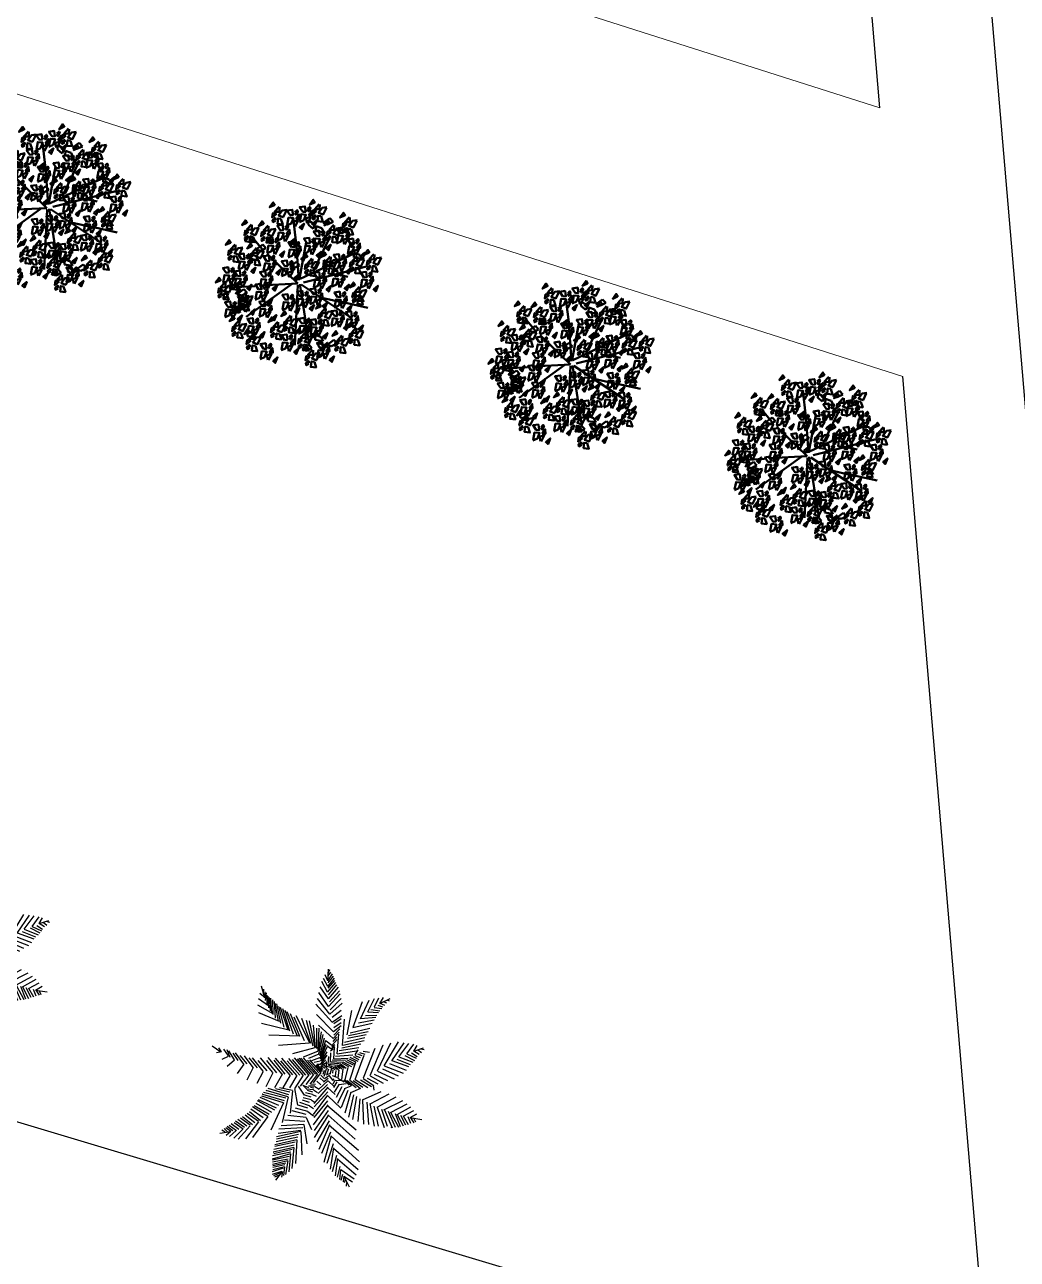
# Model space of a CAD drawing. Header units: metres. Extents: x 263639 to 269142, y 7370519 to 7372711.
# Drawn here: x 265395.38 to 265405.34, y 7371433.07 to 7371445.46 of the extents above; entities that cross this region are included whole.
import ezdxf

# ---------------------------------------------------------------- set-up
doc = ezdxf.new("R2010")
doc.units = ezdxf.units.M
for name, color, linetype, lineweight in [('Esq__0.1', 134, 'Continuous', 15), ('L-shrub', 74, 'Continuous', 50), ('L-tree', 102, 'Continuous', 35)]:
    doc.layers.add(name, color=color, linetype=linetype, lineweight=lineweight)
doc.layers.add('LOTE', color=7, linetype='Continuous')
doc.layers.add('PY', color=104, linetype='Continuous')

# ---------------------------------------------------------------- blocks, each defined once
blk = doc.blocks.new('A$C0AE060C1')
at = {"layer": 'PY', "color": 106}
for p, q in [((4.507, 9.368), (4.394, 8.935)), ((4.394, 8.908), (4.291, 9.097)), ((4.325, 8.583), (4.53, 8.854)), ((4.394, 8.908), (4.53, 9.07)), ((4.246, 8.285), (3.882, 8.488)), ((4.303, 8.583), (4.098, 8.799)), ((4.212, 7.851), (4.542, 8.339)), ((4.257, 8.285), (4.542, 8.637)), ((4.274, 8.137), (4.5, 8.435)), ((4.283, 8.491), (4.553, 8.72)), ((1.118, 7.892), (1.334, 7.472)), ((1.239, 7.69), (1.278, 7.852)), ((4.2, 7.851), (3.745, 8)), ((4.2, 7.432), (4.542, 7.946)), ((4.261, 7.721), (4.5, 8.118)), ((6.384, 6.998), (6.452, 7.946)), ((6.612, 7.364), (6.748, 8.082)), ((6.873, 7.648), (7.01, 8.149)), ((6.879, 7.721), (7.277, 7.854)), ((7.043, 7.845), (7.362, 7.901)), ((7.135, 7.879), (7.249, 8.163)), ((7.564, 8.214), (7.15, 7.93)), ((7.15, 7.911), (7.388, 7.968)), ((7.283, 8.007), (7.464, 8.063)), ((7.388, 7.968), (7.388, 7.968)), ((1.346, 7.472), (1.118, 7.608)), ((1.448, 7.269), (1.118, 7.459)), ((1.278, 7.578), (1.367, 7.777)), ((1.334, 7.472), (1.414, 7.716)), ((1.389, 7.405), (1.482, 7.69)), ((1.448, 7.256), (1.562, 7.621)), ((1.531, 7.187), (1.646, 7.566)), ((1.562, 7.621), (1.562, 7.621)), ((1.596, 7.012), (1.732, 7.459)), ((1.686, 6.976), (1.81, 7.423)), ((1.775, 6.902), (1.912, 7.349)), ((4.2, 7.432), (3.609, 7.527)), ((4.189, 6.985), (4.576, 7.594)), ((4.247, 7.262), (4.526, 7.721)), ((4.247, 6.834), (4.54, 7.33)), ((6.168, 6.511), (6.066, 7.689)), ((6.339, 6.921), (7.057, 7.349)), ((6.385, 7.039), (7.07, 7.418)), ((6.467, 7.206), (7.119, 7.473)), ((6.582, 7.349), (7.167, 7.56)), ((6.624, 7.418), (7.197, 7.664)), ((6.698, 7.51), (7.22, 7.721)), ((6.786, 7.616), (7.247, 7.796)), ((7.197, 7.664), (7.197, 7.664)), ((1.596, 7.025), (1.118, 7.269)), ((1.823, 6.782), (1.129, 7.08)), ((2.096, 6.497), (1.243, 6.782)), ((1.846, 6.782), (2.005, 7.269)), ((1.899, 6.703), (2.08, 7.206)), ((2.005, 6.635), (2.182, 7.119)), ((2.108, 6.497), (2.278, 7.066)), ((2.169, 6.436), (2.373, 6.989)), ((2.32, 6.368), (2.501, 6.976)), ((2.437, 6.199), (2.619, 6.944)), ((2.537, 6.17), (2.679, 6.883)), ((2.652, 6.083), (2.794, 6.834)), ((2.779, 5.996), (2.915, 6.822)), ((2.882, 5.959), (2.971, 6.796)), ((4.178, 6.985), (3.609, 7.08)), ((4.257, 6.579), (4.678, 7.269)), ((4.296, 6.418), (4.655, 6.989)), ((4.314, 6.186), (4.792, 6.971)), ((6.066, 5.996), (5.702, 7.242)), ((6.035, 6.091), (6.879, 6.83)), ((6.073, 6.275), (6.901, 6.921)), ((6.135, 6.455), (6.941, 7.045)), ((6.162, 6.546), (6.959, 7.152)), ((6.228, 6.741), (6.977, 7.237)), ((2.437, 6.199), (1.391, 6.524)), ((3.024, 5.903), (3.086, 6.759)), ((3.188, 5.753), (3.165, 6.701)), ((3.29, 5.741), (3.25, 6.691)), ((3.268, 6.728), (3.268, 6.714)), ((3.405, 5.723), (3.343, 6.691)), ((3.495, 5.658), (3.45, 6.606)), ((3.45, 6.606), (3.45, 6.592)), ((3.583, 5.654), (3.556, 6.561)), ((4.246, 6.579), (3.598, 6.673)), ((3.698, 5.636), (3.649, 6.263)), ((4.337, 6.186), (3.666, 6.308)), ((4.362, 6.064), (4.77, 6.703)), ((4.382, 5.861), (4.871, 6.673)), ((4.438, 5.76), (4.832, 6.418)), ((4.462, 5.59), (4.951, 6.416)), ((5.929, 5.509), (5.417, 6.728)), ((5.939, 5.503), (6.831, 6.413)), ((5.958, 5.741), (6.76, 6.474)), ((6.06, 5.99), (6.839, 6.666)), ((3.188, 5.753), (1.926, 5.888)), ((3.802, 5.55), (3.734, 6.105)), ((4.382, 5.861), (3.78, 5.983)), ((4.513, 5.475), (4.921, 6.17)), ((4.564, 5.333), (5.042, 6.132)), ((4.602, 5.226), (5.049, 5.977)), ((4.655, 5.116), (5.133, 5.915)), ((4.695, 5.046), (5.138, 5.779)), ((4.724, 4.927), (5.19, 5.726)), ((5.804, 5.238), (5.269, 6.051)), ((5.812, 5.219), (6.815, 5.806)), ((5.856, 5.332), (6.786, 5.94)), ((5.931, 5.456), (6.813, 6.151)), ((7.07, 4.896), (7.564, 5.787)), ((7.357, 5.086), (7.818, 5.787)), ((7.468, 5.731), (7.468, 5.731)), ((7.643, 5.238), (8.073, 5.825)), ((7.946, 5.351), (8.312, 5.844)), ((8.073, 5.825), (8.073, 5.825)), ((8.201, 5.484), (8.551, 5.844)), ((8.439, 5.541), (8.694, 5.825)), ((8.662, 5.617), (8.869, 5.806)), ((8.662, 5.617), (9.14, 5.749)), ((0.414, 4.915), (0.175, 5.238)), ((0.574, 4.885), (0.281, 5.276)), ((0.653, 4.858), (0.366, 5.276)), ((0.725, 4.866), (0.459, 5.313)), ((0.818, 4.848), (0.534, 5.332)), ((0.939, 4.802), (0.573, 5.37)), ((1.008, 4.81), (0.676, 5.4)), ((1.123, 4.81), (0.751, 5.419)), ((1.242, 4.783), (0.796, 5.446)), ((0.796, 5.446), (0.796, 5.446)), ((1.314, 4.792), (0.928, 5.475)), ((1.438, 4.779), (1.021, 5.456)), ((1.545, 4.745), (1.083, 5.503)), ((1.083, 5.503), (1.083, 5.484)), ((1.646, 4.761), (1.199, 5.512)), ((1.77, 4.761), (1.327, 5.512)), ((1.895, 4.726), (1.401, 5.541)), ((2.014, 4.724), (1.531, 5.524)), ((2.129, 4.724), (1.646, 5.543)), ((2.277, 4.669), (1.736, 5.579)), ((2.32, 4.686), (1.899, 5.561)), ((2.448, 4.649), (2.08, 5.58)), ((2.596, 4.65), (2.245, 5.541)), ((3.495, 5.644), (2.392, 5.55)), ((2.727, 4.649), (2.51, 5.475)), ((2.914, 4.65), (2.739, 5.408)), ((3.791, 5.55), (2.87, 5.346)), ((3.033, 4.686), (2.984, 5.295)), ((3.29, 5.143), (3.916, 5.495)), ((3.78, 5.021), (4.052, 5.374)), ((4.462, 5.59), (3.87, 5.712)), ((4.564, 5.333), (3.927, 5.495)), ((4.041, 4.981), (4.155, 5.211)), ((4.052, 5.374), (4.052, 5.374)), ((4.655, 5.116), (4.087, 5.306)), ((4.155, 5.211), (4.143, 4.954)), ((4.77, 4.866), (5.213, 5.654)), ((4.792, 4.778), (5.258, 5.563)), ((4.859, 4.742), (5.213, 5.369)), ((4.906, 4.669), (5.258, 5.279)), ((5.702, 5.089), (5.281, 5.577)), ((5.611, 4.994), (5.304, 5.346)), ((5.732, 5.067), (6.656, 5.332)), ((5.807, 5.152), (6.622, 5.419)), ((5.829, 5.208), (6.698, 5.599)), ((6.433, 4.631), (6.767, 5.389)), ((6.656, 5.332), (6.656, 5.332)), ((6.704, 4.707), (7.166, 5.617)), ((7.643, 5.238), (8.312, 4.953)), ((7.845, 5.276), (8.421, 5.021)), ((7.946, 5.351), (8.551, 5.105)), ((8.116, 5.4), (8.625, 5.201)), ((8.201, 5.484), (8.694, 5.276)), ((8.368, 5.506), (8.762, 5.344)), ((8.439, 5.541), (8.853, 5.389)), ((8.585, 5.58), (8.931, 5.45)), ((8.662, 5.617), (8.997, 5.522)), ((8.864, 5.667), (9.046, 5.611)), ((9.006, 5.704), (9.135, 5.686)), ((0, 5.029), (0.43, 4.877)), ((0.242, 4.953), (0.1, 5.115)), ((0.357, 4.935), (0.14, 5.17)), ((0.43, 4.877), (0.191, 4.84)), ((0.653, 4.858), (0.287, 4.783)), ((0.939, 4.802), (0.35, 4.707)), ((1.242, 4.783), (0.51, 4.612)), ((1.545, 4.745), (0.685, 4.536)), ((1.895, 4.726), (0.924, 4.46)), ((3.169, 4.669), (3.137, 5.2)), ((3.299, 4.705), (3.299, 5.133)), ((3.424, 4.669), (3.424, 5.105)), ((3.556, 4.724), (3.556, 5.028)), ((3.678, 4.688), (3.631, 4.498)), ((3.678, 4.688), (3.662, 5.029)), ((3.786, 4.724), (3.786, 5.009)), ((3.917, 4.707), (3.885, 5.01)), ((3.917, 4.707), (3.901, 4.536)), ((4.017, 4.724), (4.004, 4.953)), ((4.108, 4.726), (4.045, 5.01)), ((4.108, 4.726), (4.06, 4.536)), ((4.181, 4.742), (4.167, 4.885)), ((4.283, 4.726), (4.188, 4.972)), ((4.267, 4.726), (4.22, 4.517)), ((4.724, 4.927), (4.223, 5.103)), ((4.792, 4.778), (4.291, 4.954)), ((4.345, 4.724), (4.309, 4.904)), ((4.906, 4.669), (4.382, 4.832)), ((4.506, 4.707), (4.411, 4.498)), ((4.947, 4.655), (5.138, 4.959)), ((4.968, 4.612), (5.191, 4.913)), ((5.049, 4.618), (5.125, 4.724)), ((5.127, 4.548), (5.175, 4.719)), ((5.143, 4.764), (5.35, 4.612)), ((5.213, 4.805), (5.167, 4.927)), ((5.191, 4.913), (5.191, 4.913)), ((5.191, 4.548), (5.255, 4.698)), ((5.349, 4.845), (5.213, 5.062)), ((5.223, 4.783), (5.685, 4.65)), ((5.231, 4.742), (5.475, 4.637)), ((5.474, 4.913), (5.247, 5.197)), ((5.359, 4.792), (5.82, 4.686)), ((5.366, 4.821), (6.019, 4.764)), ((5.448, 4.848), (6.113, 4.829)), ((5.462, 4.877), (6.258, 4.896)), ((5.563, 4.935), (6.339, 4.99)), ((5.621, 4.991), (6.449, 5.086)), ((5.727, 5.046), (6.534, 5.189)), ((5.987, 4.591), (6.051, 4.784)), ((6.131, 4.593), (6.226, 4.877)), ((6.72, 4.707), (7.054, 4.479)), ((6.879, 4.755), (7.172, 4.525)), ((7.03, 4.81), (7.336, 4.575)), ((7.07, 4.896), (7.468, 4.593)), ((7.274, 4.953), (7.668, 4.686)), ((7.357, 5.086), (7.962, 4.745)), ((7.54, 5.133), (8.138, 4.848)), ((2.277, 4.669), (1.353, 4.328)), ((2.596, 4.65), (1.863, 4.271)), ((2.914, 4.65), (2.5, 4.271)), ((3.481, 3.861), (2.501, 4.165)), ((3.71, 3.962), (2.707, 4.265)), ((3.866, 4.022), (3.011, 4.345)), ((3.169, 4.669), (3.073, 4.385)), ((4.092, 4.095), (3.121, 4.417)), ((3.424, 4.669), (3.36, 4.479)), ((3.36, 4.479), (3.36, 4.479)), ((4.221, 4.128), (3.445, 4.469)), ((4.411, 4.19), (3.567, 4.531)), ((3.631, 4.498), (3.631, 4.498)), ((4.513, 4.239), (4.03, 4.488)), ((4.681, 4.265), (4.188, 4.531)), ((4.395, 4.204), (4.22, 3.796)), ((4.666, 4.247), (4.522, 3.946)), ((4.757, 4.289), (4.553, 4.432)), ((4.681, 4.631), (4.586, 4.422)), ((4.904, 4.284), (4.697, 4.436)), ((4.713, 4.462), (4.793, 4.634)), ((4.888, 4.29), (4.745, 4.075)), ((4.809, 4.483), (5.127, 4.483)), ((4.961, 4.308), (4.859, 4.432)), ((4.873, 4.548), (5.048, 4.548)), ((4.936, 4.397), (5.159, 4.397)), ((4.936, 4.171), (4.936, 3.962)), ((4.968, 4.268), (5.175, 4.29)), ((5.032, 4.182), (5.175, 4.204)), ((5.223, 4.548), (5.127, 4.462)), ((5.239, 4.333), (5.143, 4.268)), ((5.302, 4.268), (5.191, 4.161)), ((5.244, 4.277), (5.209, 4.258)), ((5.223, 4.526), (5.414, 4.591)), ((5.324, 4.221), (5.231, 4.078)), ((5.239, 4.526), (5.239, 4.311)), ((5.35, 4.182), (5.239, 3.989)), ((5.311, 4.488), (5.297, 4.289)), ((5.334, 4.483), (5.653, 4.569)), ((5.334, 4.483), (5.414, 4.096)), ((5.399, 4.45), (5.515, 4.041)), ((5.462, 4.419), (5.828, 4.526)), ((5.478, 4.419), (5.605, 3.925)), ((5.563, 4.382), (5.732, 3.848)), ((5.621, 4.333), (6.083, 4.462)), ((5.621, 4.333), (5.844, 3.774)), ((5.754, 4.308), (6.037, 3.631)), ((5.86, 4.268), (6.672, 4.462)), ((5.86, 4.268), (6.242, 3.538)), ((5.896, 4.575), (6.011, 4.488)), ((5.987, 4.591), (6.131, 4.462)), ((6.024, 4.221), (6.405, 3.489)), ((6.073, 4.575), (6.215, 4.488)), ((6.131, 4.593), (6.433, 4.46)), ((6.175, 4.165), (6.582, 3.451)), ((6.274, 4.161), (7.357, 4.44)), ((6.303, 4.593), (6.534, 4.506)), ((6.433, 4.631), (6.767, 4.479)), ((6.569, 4.649), (6.901, 4.488)), ((6.765, 4.128), (7.794, 4.263)), ((2.93, 3.621), (1.799, 3.716)), ((3.086, 3.681), (2.08, 3.898)), ((3.312, 3.791), (2.213, 4.057)), ((3.296, 3.796), (2.707, 2.399)), ((3.072, 2.477), (3.652, 3.942)), ((4.06, 4.075), (3.742, 3.387)), ((4.615, 3.631), (4.105, 3.718)), ((4.22, 3.796), (4.22, 3.796)), ((4.22, 3.796), (4.22, 3.796)), ((4.681, 3.773), (4.299, 3.867)), ((4.752, 3.898), (4.473, 3.954)), ((4.777, 4), (4.602, 4.038)), ((4.666, 3.773), (4.809, 3.507)), ((4.819, 4.059), (4.739, 4.097)), ((4.907, 3.65), (4.779, 3.364)), ((4.793, 3.981), (4.857, 3.735)), ((4.907, 3.917), (4.841, 3.613)), ((4.904, 3.731), (5.334, 3.817)), ((4.92, 3.903), (5.239, 3.968)), ((4.936, 3.602), (5.462, 3.645)), ((4.952, 4.032), (5.191, 4.075)), ((5.373, 4.097), (5.311, 3.954)), ((5.311, 3.954), (5.461, 4.022)), ((5.43, 4.096), (5.318, 3.86)), ((5.461, 4.022), (5.386, 3.793)), ((5.525, 4.01), (5.414, 3.71)), ((5.563, 3.935), (5.515, 3.65)), ((5.621, 3.925), (5.557, 3.516)), ((5.692, 3.83), (5.639, 3.47)), ((5.764, 3.817), (5.701, 3.409)), ((5.834, 3.718), (5.794, 3.42)), ((5.908, 3.71), (5.844, 3.344)), ((6.29, 4.161), (6.767, 3.366)), ((6.432, 4.134), (6.888, 3.383)), ((6.636, 4.059), (7.03, 3.364)), ((6.752, 4.053), (7.181, 3.323)), ((6.888, 4.022), (7.336, 3.309)), ((7.134, 3.989), (7.564, 3.28)), ((7.15, 3.989), (8.296, 3.946)), ((7.389, 3.83), (7.73, 3.24)), ((7.58, 3.796), (8.439, 3.71)), ((7.595, 3.796), (7.85, 3.216)), ((7.783, 3.65), (7.947, 3.203)), ((2.07, 3.147), (1.162, 2.995)), ((2.516, 3.412), (1.353, 3.336)), ((2.222, 3.222), (1.354, 3.203)), ((2.054, 3.151), (1.529, 1.883)), ((2.652, 3.489), (1.673, 3.557)), ((2.5, 3.409), (1.847, 1.926)), ((2.914, 3.624), (2.309, 2.12)), ((4.522, 3.204), (3.599, 3.166)), ((4.549, 3.346), (3.773, 3.383)), ((4.586, 3.488), (3.885, 3.583)), ((4.506, 3.204), (4.809, 2.863)), ((4.586, 3.507), (4.777, 3.28)), ((4.936, 3.602), (4.777, 3.259)), ((4.943, 3.507), (4.779, 3.06)), ((4.984, 3.409), (4.809, 2.893)), ((5.023, 3.271), (4.881, 2.793)), ((5.08, 3.194), (4.936, 2.592)), ((4.984, 3.409), (5.796, 3.409)), ((5.08, 3.194), (6.178, 3.173)), ((5.971, 3.594), (5.935, 3.327)), ((6.035, 3.538), (6.035, 3.301)), ((6.067, 3.538), (6.306, 3.473)), ((6.139, 3.451), (6.139, 3.259)), ((6.226, 3.387), (6.226, 3.151)), ((6.33, 3.259), (6.365, 2.992)), ((7.962, 3.602), (8.583, 3.516)), ((7.962, 3.602), (8.073, 3.173)), ((8.089, 3.507), (8.164, 3.135)), ((8.216, 3.409), (8.28, 3.087)), ((8.248, 3.409), (8.662, 3.344)), ((8.355, 3.29), (8.355, 3.079)), ((8.455, 3.237), (8.742, 3.173)), ((8.471, 3.237), (8.455, 3.022)), ((8.455, 3.237), (8.79, 2.893)), ((1.394, 2.651), (0.946, 2.613)), ((1.688, 2.844), (0.971, 2.711)), ((1.801, 2.936), (1.088, 2.88)), ((1.672, 2.85), (1.29, 1.883)), ((4.363, 2.635), (3.408, 2.275)), ((4.371, 2.756), (3.441, 2.539)), ((4.427, 2.919), (3.455, 2.768)), ((4.447, 3.06), (3.481, 2.967)), ((4.363, 2.635), (4.952, 2.009)), ((5.138, 2.986), (5.023, 2.452)), ((5.239, 2.893), (5.095, 2.378)), ((5.302, 2.738), (5.213, 2.241)), ((5.255, 2.893), (6.608, 2.829)), ((5.43, 2.657), (5.318, 2.034)), ((5.446, 2.657), (6.847, 2.55)), ((8.572, 3.098), (8.572, 2.973)), ((8.687, 3.004), (8.687, 2.899)), ((0.857, 2.167), (0.702, 2.129)), ((1.067, 2.351), (0.717, 2.009)), ((0.933, 2.253), (0.804, 2.253)), ((1.067, 2.351), (0.828, 2.313)), ((1.123, 2.433), (0.857, 2.415)), ((1.29, 2.578), (0.876, 2.483)), ((1.067, 2.351), (0.955, 1.934)), ((1.29, 2.571), (1.099, 1.905)), ((4.331, 2.433), (3.467, 2.061)), ((4.315, 2.294), (3.471, 1.82)), ((4.269, 2.098), (3.529, 1.664)), ((4.315, 2.275), (4.968, 1.649)), ((5.085, 2.396), (4.907, 2.309)), ((5.554, 2.508), (5.479, 1.9)), ((5.717, 2.421), (5.637, 1.647)), ((5.732, 2.421), (7.022, 2.27)), ((5.873, 2.253), (5.811, 1.54)), ((6.019, 2.227), (5.987, 1.368)), ((6.019, 2.227), (7.166, 1.969)), ((6.847, 2.55), (6.847, 2.55)), ((1.529, 1.883), (1.529, 1.883)), ((4.267, 1.953), (3.551, 1.403)), ((4.256, 1.757), (3.645, 1.291)), ((4.267, 1.63), (3.646, 1.081)), ((4.252, 1.649), (4.888, 1.024)), ((4.267, 1.953), (4.936, 1.327)), ((6.179, 2.042), (6.144, 1.291)), ((6.322, 1.991), (7.213, 1.733)), ((6.338, 1.991), (6.322, 1.239)), ((6.463, 1.807), (6.423, 1.205)), ((6.576, 1.755), (6.545, 1.131)), ((6.576, 1.755), (7.245, 1.54)), ((3.646, 1.081), (3.646, 1.118)), ((4.256, 1.453), (3.707, 0.969)), ((4.236, 1.327), (3.758, 0.834)), ((4.256, 1.149), (3.809, 0.776)), ((4.252, 1.062), (3.869, 0.664)), ((4.236, 1.346), (4.809, 0.796)), ((4.252, 1.062), (4.745, 0.607)), ((4.952, 1.196), (4.952, 1.196)), ((6.715, 1.54), (6.64, 1.08)), ((6.799, 1.475), (6.752, 1.046)), ((6.799, 1.475), (7.277, 1.325)), ((6.897, 1.31), (6.831, 1.025)), ((7.022, 1.239), (6.959, 0.981)), ((7.006, 1.239), (7.277, 1.174)), ((7.006, 1.239), (7.261, 0.895)), ((7.11, 1.093), (7.048, 0.919)), ((4.269, 0.919), (3.95, 0.578)), ((4.283, 0.796), (3.997, 0.474)), ((4.309, 0.596), (4.079, 0.398)), ((4.267, 0.796), (4.634, 0.436)), ((7.189, 1.006), (7.203, 0.845)), ((3.997, 0.474), (3.997, 0.474)), ((4.299, 0.474), (4.14, 0.284)), ((4.318, 0.33), (4.194, 0.224)), ((4.299, 0.493), (4.538, 0.284)), ((4.299, 0.493), (4.379, 0))]:
    blk.add_line(p, q, dxfattribs=at)
blk = doc.blocks.new('flower shrub 2')
at = {"layer": 'L-shrub', "color": 201}
for p, q in [((-112.6, 194.3), (-106.2, 211.8)), ((-97.6, 193.3), (-112.6, 194.3)), ((-106.2, 211.8), (-93, 218)), ((-93.7, 216.1), (-97.6, 193.3)), ((-81.1, 192.4), (-66.6, 196.5)), ((-77.1, 169.6), (-81.1, 192.4)), ((-66.6, 196.5), (-66.7, 177.9)), ((72, 198.6), (86.4, 202.7)), ((76, 175.8), (72, 198.6)), ((86.4, 202.7), (86.4, 184)), ((-145.2, 163.5), (-130.8, 167.5)), ((-141.2, 140.7), (-145.2, 163.5)), ((-130.8, 167.5), (-130.8, 148.9)), ((-88.7, 152.3), (-88.9, 166.9)), ((-87.4, 165.5), (-68.3, 152.5)), ((-66.7, 177.9), (-77.1, 167.5)), ((-68.3, 152.5), (-75.4, 139.2)), ((26.4, 165.5), (40.9, 169.6)), ((30.5, 142.8), (26.4, 165.5)), ((40.9, 169.6), (40.9, 151)), ((60.2, 144), (60.1, 158.6)), ((61.5, 157.2), (80.7, 144.2)), ((86.4, 184), (76, 173.7)), ((-130.8, 148.9), (-141.2, 138.6)), ((-75.4, 139.2), (-88.7, 152.3)), ((40.9, 151), (30.5, 140.7)), ((73.5, 131), (60.2, 144)), ((80.7, 144.2), (73.5, 131)), ((-201.1, 93.2), (-186.6, 97.3)), ((-186.6, 97.3), (-186.7, 78.7)), ((45.7, 28.3), (45.6, 42.9)), ((47.1, 41.5), (66.2, 28.5)), ((185.4, 32.1), (198.7, 38.3)), ((59, 15.3), (45.7, 28.3)), ((66.2, 28.5), (59, 15.3)), ((175.4, 4.4), (189.9, 8.5)), ((179.4, -18.4), (175.4, 4.4)), ((179.1, 14.6), (185.4, 32.1)), ((194.1, 13.5), (179.1, 14.6)), ((189.9, 8.5), (189.8, -10.1)), ((198, 36.3), (194.1, 13.5)), ((189.8, -10.1), (179.4, -20.5)), ((207.1, -23.3), (206.9, -8.7)), ((220.4, -36.4), (207.1, -23.3)), ((208.4, -10.1), (227.5, -23.1)), ((227.5, -23.1), (220.4, -36.4)), ((84.4, -53.5), (98.8, -49.4)), ((88.4, -76.2), (84.4, -53.5)), ((98.8, -68), (88.4, -78.3)), ((98.8, -49.4), (98.8, -68)), ((-181.8, -93.6), (-182, -78.9)), ((-168.5, -106.6), (-181.8, -93.6)), ((-180.5, -80.4), (-161.3, -93.4)), ((-161.3, -93.4), (-168.5, -106.6)), ((-141.1, -107.2), (-126.6, -103.1)), ((-137.1, -129.9), (-141.1, -107.2)), ((-126.6, -103.1), (-126.7, -121.7)), ((-164.3, -142.4), (-157.9, -124.9)), ((-149.3, -143.5), (-164.3, -142.4)), ((-157.9, -124.9), (-144.7, -118.7)), ((-145.4, -120.7), (-149.3, -143.5)), ((-142.5, -161.7), (-142.7, -147.1)), ((-141.2, -148.6), (-122, -161.6)), ((-126.7, -121.7), (-137.1, -132)), ((138.1, -134), (152.6, -130)), ((142.2, -156.8), (138.1, -134)), ((152.5, -148.6), (142.2, -158.9)), ((152.6, -130), (152.5, -148.6)), ((-129.2, -174.8), (-142.5, -161.7)), ((-122, -161.6), (-129.2, -174.8)), ((16.1, -183.6), (30.6, -179.5)), ((20.1, -206.4), (16.1, -183.6)), ((30.6, -179.5), (30.5, -198.1)), ((30.5, -198.1), (20.1, -208.5))]:
    blk.add_line(p, q, dxfattribs=at)
at = {"layer": 'L-shrub', "color": 98}
for p, q in [((-197, 70.5), (-201.1, 93.2)), ((-186.7, 78.7), (-197.1, 68.4))]:
    blk.add_line(p, q, dxfattribs=at)
at = {"layer": 'L-shrub', "color": 92}
for points in [[(-67.8, 227.5), (-60.9, 236.2), (-78.8, 241.5), (-67.2, 229.5)], [(-39.3, 221.1), (-28.6, 235.3), (-20.7, 220.6), (-35.4, 212.7), (-39.3, 221.1)], [(10.2, 220.1), (16, 224.8), (6.6, 229.8), (1.5, 227), (8.2, 220.7)], [(29, 225.3), (28, 236.4), (14.3, 233.9), (29, 225.3)], [(52, 222.8), (37.8, 218.4), (33.4, 232.6), (52.6, 224.8)], [(52.2, 237.8), (59.1, 246.6), (41.2, 251.8), (52.7, 239.8)], [(-136.5, 179.8), (-125.8, 194), (-117.9, 179.3), (-132.6, 171.4), (-136.5, 179.8)], [(-100.8, 196.3), (-114.8, 185.4), (-118.6, 201.6), (-102.4, 205.4), (-100.8, 196.3)], [(-109.7, 209.7), (-104, 214.5), (-113.4, 219.4), (-118.5, 216.6), (-111.7, 210.3)], [(-90.9, 215), (-92, 226), (-105.6, 223.6), (-90.9, 215)], [(-70.4, 189.5), (-93.4, 192), (-93.3, 207), (-75.4, 201.7), (-68.5, 188.9)], [(-68, 212.5), (-82.2, 208.1), (-86.6, 222.3), (-67.4, 214.4)], [(-70.4, 219.9), (-47.5, 223.4), (-43.8, 208.8), (-62.4, 209.3), (-72.5, 219.9)], [(-66.9, 197.1), (-54.2, 205), (-46.3, 192.4), (-66.9, 195)], [(-44, 200.6), (-40.2, 190.1), (-27.6, 196), (-44, 200.6)], [(-37.3, 183.9), (-26.5, 198.1), (-18.6, 183.4), (-33.3, 175.6), (-37.3, 183.9)], [(-27.2, 210.5), (-31.5, 204.4), (-21.2, 202), (-17, 206), (-25.1, 210.4)], [(19.2, 206.6), (5.2, 195.7), (1.3, 211.9), (17.6, 215.7), (19.2, 206.6)], [(16.5, 190.1), (27.3, 204.3), (35.1, 189.6), (20.4, 181.8), (16.5, 190.1)], [(49.5, 199.8), (26.5, 202.3), (26.7, 217.4), (44.5, 212.1), (51.5, 199.2)], [(84.7, 193.2), (90.4, 198), (81.1, 202.9), (75.9, 200.1), (82.7, 193.8)], [(103.5, 198.4), (102.5, 209.5), (88.8, 207.1), (103.5, 198.4)], [(124, 173), (101, 175.5), (101.1, 190.5), (119, 185.2), (126, 172.4)], [(126.5, 195.9), (112.2, 191.5), (107.8, 205.8), (127.1, 197.9)], [(126.6, 211), (133.5, 219.7), (115.7, 225), (127.2, 213)], [(-141.2, 159.3), (-137.4, 148.8), (-124.8, 154.7), (-141.2, 159.3)], [(-124.4, 169.1), (-128.7, 163.1), (-118.4, 160.7), (-114.2, 164.7), (-122.3, 169.1)], [(-101.3, 144.7), (-102.3, 155.8), (-116, 153.4), (-101.3, 144.7)], [(-105.5, 148.8), (-94.8, 163), (-86.9, 148.3), (-101.6, 140.4), (-105.5, 148.8)], [(-78.2, 157.3), (-71.3, 166), (-89.1, 171.3), (-77.6, 159.2)], [(-68.3, 182.7), (-45.5, 186.2), (-41.7, 171.7), (-60.3, 172.2), (-70.4, 182.8)], [(-63.1, 182.5), (-67.5, 172.3), (-48.9, 171.8), (-63.2, 180.4)], [(-64.8, 159.9), (-52.2, 167.8), (-44.2, 155.2), (-64.9, 157.8)], [(-41.9, 163.4), (-38.1, 153), (-25.5, 158.8), (-41.9, 163.4)], [(-25.1, 173.3), (-29.4, 167.2), (-19.1, 164.8), (-14.9, 168.9), (-23.1, 173.2)], [(-11, 166.1), (1.6, 174), (9.5, 161.4), (-11.1, 164)], [(11.8, 169.6), (15.7, 159.2), (28.3, 165), (11.8, 169.6)], [(22.6, 154), (28.4, 158.7), (19, 163.6), (13.9, 160.9), (20.7, 154.6)], [(28.7, 179.5), (24.4, 173.4), (34.6, 171), (38.9, 175.1), (30.7, 179.4)], [(41.4, 159.2), (40.4, 170.3), (26.7, 167.8), (41.4, 159.2)], [(64.4, 156.7), (50.2, 152.3), (45.8, 166.5), (65, 158.7)], [(64.6, 171.7), (71.5, 180.5), (53.6, 185.7), (65.1, 173.7)], [(93.7, 179.8), (79.6, 168.9), (75.8, 185.1), (92, 188.9), (93.7, 179.8)], [(99.2, 143.6), (104.9, 148.4), (95.6, 153.3), (90.4, 150.5), (97.2, 144.2)], [(118, 148.8), (116.9, 159.9), (103.3, 157.5), (118, 148.8)], [(141, 146.3), (126.7, 141.9), (122.3, 156.2), (141.5, 148.3)], [(141.1, 161.4), (148, 170.1), (130.1, 175.4), (141.7, 163.4)], [(207.3, 149), (214.2, 157.7), (196.3, 163), (207.9, 151)], [(-188.2, 134.4), (-189.2, 145.5), (-202.9, 143), (-188.2, 134.4)], [(-167.7, 108.9), (-190.6, 111.4), (-190.5, 126.5), (-172.7, 121.2), (-165.7, 108.3)], [(-165.2, 131.9), (-179.4, 127.5), (-183.8, 141.7), (-164.6, 133.9)], [(-120.1, 139.5), (-114.4, 144.3), (-123.7, 149.2), (-128.8, 146.4), (-122.1, 140.1)], [(-78.3, 142.2), (-92.5, 137.8), (-97, 152), (-77.7, 144.2)], [(-61.1, 145.3), (-65.5, 135.1), (-46.9, 134.6), (-61.1, 143.2)], [(-53.8, 109.6), (-43.1, 123.7), (-35.2, 109.1), (-49.9, 101.2), (-53.8, 109.6)], [(-7.3, 151.5), (-11.7, 141.3), (6.9, 140.8), (-7.3, 149.4)], [(31.6, 140.5), (17.6, 129.6), (13.8, 145.8), (30, 149.6), (31.6, 140.5)], [(37.2, 115.8), (47.9, 129.9), (55.8, 115.3), (41.1, 107.4), (37.2, 115.8)], [(61.9, 133.7), (39, 136.2), (39.1, 151.2), (56.9, 146), (63.9, 133.1)], [(62, 122.8), (84.8, 126.3), (88.6, 111.7), (70, 112.2), (59.9, 122.8)], [(108.1, 130.2), (94.1, 119.3), (90.3, 135.5), (106.5, 139.3), (108.1, 130.2)], [(93.1, 124), (103.8, 138.2), (111.7, 123.5), (97, 115.6), (93.1, 124)], [(138.5, 123.4), (115.5, 125.9), (115.6, 140.9), (133.5, 135.6), (140.5, 122.8)], [(140.6, 107.5), (151.4, 121.7), (159.2, 107), (144.6, 99.1), (140.6, 107.5)], [(174.3, 117.8), (160.3, 106.9), (156.5, 123.1), (172.7, 126.9), (174.3, 117.8)], [(165.4, 131.2), (171.1, 136), (161.8, 140.9), (156.6, 138.1), (163.4, 131.8)], [(184.2, 136.4), (183.1, 147.5), (169.5, 145.1), (184.2, 136.4)], [(204.7, 111), (181.7, 113.5), (181.8, 128.5), (199.7, 123.2), (206.7, 110.4)], [(207.2, 134), (192.9, 129.6), (188.5, 143.8), (207.7, 135.9)], [(-187.8, 91.1), (-180.9, 99.9), (-198.7, 105.2), (-187.2, 93.1)], [(-192.4, 95.9), (-169.6, 99.4), (-165.8, 84.9), (-184.4, 85.4), (-194.5, 96)], [(-149.2, 86.5), (-153.5, 80.4), (-143.3, 78.1), (-139, 82.1), (-147.2, 86.4)], [(-99.3, 80.6), (-88.6, 94.8), (-80.7, 80.1), (-95.4, 72.3), (-99.3, 80.6)], [(-84.9, 108.3), (-62, 111.8), (-58.3, 97.3), (-76.9, 97.8), (-86.9, 108.4)], [(-41.7, 98.9), (-46, 92.8), (-35.7, 90.5), (-31.4, 94.5), (-39.6, 98.8)], [(-43.5, 108.3), (-20.6, 111.8), (-16.9, 97.3), (-35.5, 97.8), (-45.6, 108.4)], [(-40, 85.5), (-27.4, 93.4), (-19.4, 80.8), (-40, 83.4)], [(-17.1, 89), (-13.3, 78.6), (-0.7, 84.4), (-17.1, 89)], [(-0.3, 98.9), (-4.6, 92.8), (5.7, 90.5), (9.9, 94.5), (1.8, 98.8)], [(13.4, 77.1), (9, 66.9), (27.6, 66.4), (13.4, 75.1)], [(9.7, 91.7), (22.3, 99.6), (30.2, 87), (9.6, 89.6)], [(32.5, 95.2), (36.4, 84.8), (49, 90.6), (32.5, 95.2)], [(49.3, 105.1), (45, 99), (55.3, 96.7), (59.6, 100.7), (51.4, 105)], [(69.3, 85.4), (64.8, 75.2), (83.5, 74.7), (69.2, 83.3)], [(65.5, 100), (78.1, 107.9), (86.1, 95.3), (65.5, 97.9)], [(88.4, 103.5), (92.2, 93), (104.8, 98.9), (88.4, 103.5)], [(105.2, 113.4), (100.9, 107.3), (111.2, 104.9), (115.4, 108.9), (107.3, 113.3)], [(152.8, 96.8), (148.5, 90.7), (158.7, 88.4), (163, 92.4), (154.8, 96.8)], [(163.3, 93.9), (186.2, 97.4), (189.9, 82.8), (171.3, 83.3), (161.3, 93.9)], [(166.9, 71), (179.5, 79), (187.4, 66.3), (166.8, 69)], [(194.4, 95.1), (205.1, 109.3), (213, 94.6), (198.3, 86.7), (194.4, 95.1)], [(206.5, 84.4), (202.2, 78.4), (212.5, 76), (216.8, 80), (208.6, 84.4)], [(217.2, 62), (227.9, 76.2), (235.8, 61.5), (221.1, 53.7), (217.2, 62)], [(-104, 60.1), (-100.1, 49.7), (-87.6, 55.5), (-104, 60.1)], [(-87.2, 70), (-91.5, 63.9), (-81.2, 61.5), (-77, 65.6), (-85.1, 69.9)], [(-77.6, 70.9), (-82, 60.7), (-63.4, 60.2), (-77.7, 68.9)], [(-36.2, 70.9), (-40.6, 60.7), (-22, 60.2), (-36.3, 68.9)], [(10.3, 56.7), (33.1, 60.2), (36.9, 45.6), (18.3, 46.1), (8.2, 56.7)], [(13.8, 33.9), (26.4, 41.8), (34.4, 29.2), (13.7, 31.8)], [(41.4, 57.9), (52.1, 72.1), (60, 57.4), (45.3, 49.5), (41.4, 57.9)], [(72.3, 56.7), (95.2, 60.2), (98.9, 45.6), (80.3, 46.1), (70.3, 56.7)], [(75.9, 33.9), (88.5, 41.8), (96.4, 29.2), (75.8, 31.8)], [(103.4, 57.9), (114.1, 72.1), (122, 57.4), (107.3, 49.5), (103.4, 57.9)], [(115.5, 47.2), (111.2, 41.2), (121.5, 38.8), (125.8, 42.8), (117.6, 47.2)], [(116.8, 68.9), (112.4, 58.7), (131, 58.1), (116.8, 66.8)], [(170.6, 56.5), (166.2, 46.3), (184.8, 45.8), (170.6, 54.4)], [(186.1, 60.8), (209, 64.3), (212.7, 49.8), (194.1, 50.3), (184, 60.9)], [(189.6, 38), (202.3, 45.9), (210.2, 33.3), (189.6, 35.9)], [(189.7, 74.6), (193.6, 64.1), (206.2, 70), (189.7, 74.6)], [(212.5, 41.5), (216.3, 31.1), (228.9, 36.9), (212.5, 41.5)], [(229.3, 51.4), (225, 45.3), (235.3, 43), (239.5, 47), (231.4, 51.3)], [(256.9, 35.4), (263.8, 44.1), (246, 49.4), (257.5, 37.3)], [(-169.7, 15.5), (-164, 20.3), (-173.3, 25.2), (-178.5, 22.4), (-171.7, 16.1)], [(-130.4, -4.7), (-153.4, -2.2), (-153.3, 12.8), (-135.4, 7.5), (-128.4, -5.3)], [(-86.9, 19.5), (-64.1, 23), (-60.3, 8.4), (-78.9, 8.9), (-89, 19.5)], [(-60.6, 0.2), (-56.7, -10.3), (-44.1, -4.4), (-60.6, 0.2)], [(17.5, 19.3), (13.1, 9.1), (31.7, 8.6), (17.5, 17.2)], [(79.6, 19.3), (75.2, 9.1), (93.8, 8.6), (79.5, 17.2)], [(91.5, 0.2), (98.4, 9), (80.5, 14.3), (92, 2.2)], [(99.2, 15.4), (122.1, 18.9), (125.8, 4.3), (107.2, 4.8), (97.2, 15.4)], [(98.7, 37.4), (102.6, 26.9), (115.1, 32.8), (98.7, 37.4)], [(102.7, -7.5), (115.4, 0.5), (123.3, -12.2), (102.7, -9.5)], [(130.3, 16.6), (141, 30.8), (148.9, 16.1), (134.2, 8.2), (130.3, 16.6)], [(142.4, 5.9), (138.1, -0.2), (148.4, -2.5), (152.7, 1.5), (144.5, 5.9)], [(161.3, -4.1), (172.1, 10.1), (179.9, -4.6), (165.2, -12.4), (161.3, -4.1)], [(193.4, 23.4), (189, 13.2), (207.6, 12.7), (193.3, 21.4)], [(224, 4.2), (210, -6.7), (206.1, 9.5), (222.4, 13.3), (224, 4.2)], [(215, 17.6), (220.7, 22.4), (211.4, 27.3), (206.3, 24.5), (213, 18.2)], [(233.8, 22.8), (232.8, 33.9), (219.1, 31.5), (233.8, 22.8)], [(254.3, -2.6), (231.3, -0.1), (231.5, 14.9), (249.3, 9.6), (256.3, -3.2)], [(256.8, 20.3), (242.6, 15.9), (238.1, 30.2), (257.4, 22.3)], [(-99.4, -35.7), (-122.4, -33.2), (-122.3, -18.2), (-104.4, -23.4), (-97.4, -36.3)], [(-107.6, -51.6), (-96.9, -37.4), (-89, -52.1), (-103.7, -60), (-107.6, -51.6)], [(-62.1, -19.8), (-39.3, -16.2), (-35.5, -30.8), (-54.1, -30.3), (-64.2, -19.7)], [(-58.6, -42.6), (-46, -34.7), (-38, -47.3), (-58.7, -44.7)], [(-31, -18.5), (-20.3, -4.4), (-12.4, -19), (-27.1, -26.9), (-31, -18.5)], [(-18.9, -29.2), (-23.2, -35.3), (-12.9, -37.6), (-8.7, -33.6), (-16.9, -29.2)], [(49.5, -17.5), (55.3, -12.7), (45.9, -7.8), (40.8, -10.6), (47.5, -16.9)], [(41.4, -47.5), (52.1, -33.3), (60, -48), (45.3, -55.8), (41.4, -47.5)], [(68.3, -12.3), (67.3, -1.2), (53.6, -3.6), (68.3, -12.3)], [(88.8, -37.8), (65.8, -35.3), (66, -20.2), (83.8, -25.5), (90.8, -38.3)], [(91.3, -14.8), (77.1, -19.2), (72.7, -5), (91.9, -12.8)], [(106.5, -22), (102.1, -32.2), (120.7, -32.8), (106.4, -24.1)], [(125.6, -4), (129.5, -14.4), (142, -8.5), (125.6, -4)], [(130.3, -5.3), (153.1, -1.8), (156.9, -16.3), (138.2, -15.8), (128.2, -5.2)], [(133.8, -28.1), (146.4, -20.2), (154.3, -32.8), (133.7, -30.2)], [(156.6, -24.6), (160.5, -35), (173.1, -29.2), (156.6, -24.6)], [(169.5, -46.4), (175.2, -41.7), (165.9, -36.7), (160.8, -39.5), (167.5, -45.8)], [(173.5, -14.7), (169.1, -20.8), (179.4, -23.2), (183.7, -19.1), (175.5, -14.8)], [(188.3, -41.2), (187.3, -30.1), (173.6, -32.6), (188.3, -41.2)], [(211.3, -43.7), (197, -48.1), (192.6, -33.9), (211.9, -41.7)], [(211.4, -28.7), (218.3, -19.9), (200.5, -14.7), (212, -26.7)], [(-95.5, -62.2), (-99.8, -68.3), (-89.5, -70.7), (-85.2, -66.7), (-93.4, -62.3)], [(-35.7, -39.1), (-31.9, -49.5), (-19.3, -43.6), (-35.7, -39.1)], [(-10.4, -53.7), (0.4, -39.5), (8.2, -54.2), (-6.4, -62), (-10.4, -53.7)], [(10.3, -48.7), (33.1, -45.2), (36.9, -59.7), (18.3, -59.2), (8.2, -48.6)], [(36.7, -68), (40.5, -78.4), (53.1, -72.6), (36.7, -68)], [(53.5, -58.1), (49.2, -64.2), (59.5, -66.5), (63.7, -62.5), (55.5, -58.2)], [(74.3, -69.2), (80.1, -64.4), (70.7, -59.5), (65.6, -62.3), (72.4, -68.6)], [(93.1, -63.9), (92.1, -52.9), (78.5, -55.3), (93.1, -63.9)], [(113.7, -89.4), (90.7, -86.9), (90.8, -71.9), (108.7, -77.2), (115.6, -90)], [(113.7, -86.7), (124.5, -72.5), (132.4, -87.2), (117.7, -95.1), (113.7, -86.7)], [(137.5, -42.7), (133.1, -52.9), (151.7, -53.4), (137.5, -44.8)], [(178.5, -59.9), (164.4, -70.8), (160.6, -54.6), (176.8, -50.8), (178.5, -59.9)], [(163.3, -69.3), (186.2, -65.8), (189.9, -80.4), (171.3, -79.9), (161.3, -69.3)], [(208.8, -66.7), (185.8, -64.2), (186, -49.1), (203.8, -54.4), (210.8, -67.3)], [(194.4, -68.1), (205.1, -53.9), (213, -68.6), (198.3, -76.5), (194.4, -68.1)], [(208.8, -83.6), (214.5, -78.9), (205.2, -73.9), (200.1, -76.7), (206.8, -83)], [(227.6, -78.4), (226.6, -67.3), (212.9, -69.8), (227.6, -78.4)], [(250.6, -80.9), (236.3, -85.3), (231.9, -71.1), (251.2, -78.9)], [(250.7, -65.9), (257.6, -57.1), (239.8, -51.9), (251.3, -63.9)], [(-62, -103.2), (-63, -92.1), (-76.7, -94.5), (-62, -103.2)], [(6.2, -128), (16.9, -113.8), (24.8, -128.5), (10.1, -136.4), (6.2, -128)], [(33, -100.3), (55.9, -96.8), (59.6, -111.4), (41, -110.9), (31, -100.3)], [(64.1, -99.1), (74.8, -84.9), (82.7, -99.6), (68, -107.5), (64.1, -99.1)], [(82.7, -87.9), (105.5, -84.4), (109.3, -99), (90.7, -98.5), (80.6, -87.9)], [(125.9, -97.4), (121.6, -103.5), (131.9, -105.8), (136.1, -101.8), (127.9, -97.4)], [(145.2, -127.8), (152.1, -119.1), (134.3, -113.8), (145.8, -125.9)], [(142.7, -112.7), (165.5, -109.2), (169.3, -123.8), (150.7, -123.3), (140.6, -112.7)], [(170.6, -106.7), (166.2, -117), (184.8, -117.5), (170.6, -108.8)], [(166.9, -92.2), (179.5, -84.2), (187.4, -96.9), (166.8, -94.2)], [(189.7, -88.7), (193.6, -99.1), (206.2, -93.2), (189.7, -88.7)], [(206.5, -78.8), (202.2, -84.9), (212.5, -87.2), (216.8, -83.2), (208.6, -78.8)], [(-51.7, -138.4), (-41, -124.2), (-33.1, -138.9), (-47.8, -146.7), (-51.7, -138.4)], [(1.5, -148.6), (5.3, -159), (17.9, -153.1), (1.5, -148.6)], [(40.3, -137.7), (35.9, -147.9), (54.5, -148.4), (40.2, -139.8)], [(59.4, -119.6), (63.3, -130.1), (75.8, -124.2), (59.4, -119.6)], [(112.3, -159), (98.3, -170), (94.4, -153.7), (110.7, -149.9), (112.3, -159)], [(142.6, -165.8), (119.6, -163.4), (119.8, -148.3), (137.6, -153.6), (144.6, -166.4)], [(145.1, -142.9), (130.9, -147.3), (126.4, -133.1), (145.7, -140.9)], [(149.9, -150.1), (145.5, -160.3), (164.1, -160.8), (149.9, -152.2)], [(146.2, -135.6), (158.8, -127.6), (166.8, -140.2), (146.1, -137.6)], [(58.4, -167.1), (65.3, -158.4), (47.4, -153.1), (58.9, -165.1)], [(91, -183.8), (101.7, -169.6), (109.6, -184.3), (94.9, -192.2), (91, -183.8)], [(144.9, -187.9), (143.8, -176.8), (130.2, -179.2), (144.9, -187.9)], [(168, -175.4), (174.9, -166.6), (157, -161.3), (168.6, -173.4)]]:
    blk.add_lwpolyline(points, dxfattribs=at)
at = {"layer": 'L-shrub', "color": 32}
for points in [[(-47.6, 123.9), (-79, 197.9)], [(66.9, 139.6), (91.6, 182.2)], [(-2.2, 17.9), (-145.9, 116.6)], [(4.5, 2.2), (58.4, 121.1)], [(4.5, 2.2), (-40.4, 109.9)], [(118.6, 47.7), (190.4, 83.6)], [(15.7, 2.2), (121.2, 49.3)], [(0, 0), (-177.4, -53.8)], [(20.2, 2.2), (132.5, 20.2)], [(20.2, 0), (150.4, -130.1)], [(4.5, -4.5), (-159.4, -94.2)], [(4.5, -9), (-40.4, -192.9)], [(13.5, -13.5), (128, -183.9)], [(58, -30.8), (163.5, -42)], [(-4.9, -140.7), (-11.6, -86.9)], [(-4.5, -139), (6.7, -226.5)]]:
    blk.add_lwpolyline(points, dxfattribs=at)
at = {"layer": 'L-shrub', "color": 201}
for points in [[(-14.5, 188.9), (8.3, 192.4), (12.1, 177.8), (-6.6, 178.4), (-16.6, 189)], [(-110.2, 128.3), (-106.3, 117.8), (-93.8, 123.7), (-110.2, 128.3)], [(-80.8, 119.3), (-103.8, 121.7), (-103.6, 136.8), (-85.8, 131.5), (-78.8, 118.7)], [(-12.4, 109.6), (-1.7, 123.7), (6.2, 109.1), (-8.5, 101.2), (-12.4, 109.6)], [(6.1, 114.5), (29, 118), (32.7, 103.5), (14.1, 104), (4.1, 114.6)], [(-81.3, 85.5), (-68.7, 93.4), (-60.8, 80.8), (-81.4, 83.4)], [(109.6, 106.3), (132.4, 109.8), (136.2, 95.2), (117.6, 95.7), (107.5, 106.3)], [(113.1, 83.4), (125.7, 91.4), (133.7, 78.7), (113, 81.4)], [(135.9, 87), (139.8, 76.5), (152.4, 82.4), (135.9, 87)], [(-127.8, 33.3), (-120.9, 42), (-138.8, 47.3), (-127.2, 35.3)], [(-123.1, 42), (-127.5, 31.8), (-108.9, 31.3), (-123.2, 39.9)], [(53.5, 47.2), (49.2, 41.2), (59.5, 38.8), (63.7, 42.8), (55.5, 47.2)], [(-160.8, 2.1), (-174.8, -8.8), (-178.6, 7.4), (-162.4, 11.2), (-160.8, 2.1)], [(36.7, 37.4), (40.5, 26.9), (53.1, 32.8), (36.7, 37.4)], [(-173.8, -18.5), (-163, -4.4), (-155.2, -19), (-169.9, -26.9), (-173.8, -18.5)], [(116.3, -51.4), (123.2, -42.7), (105.3, -37.4), (116.9, -49.4)], [(1.8, -64.3), (-2.5, -70.4), (7.7, -72.7), (12, -68.7), (3.8, -64.4)], [(116.1, -66.4), (101.9, -70.8), (97.5, -56.6), (116.7, -64.5)], [(17.5, -86.1), (13.1, -96.3), (31.7, -96.8), (17.5, -88.1)], [(217.8, -97), (203.8, -108), (199.9, -91.8), (216.1, -87.9), (217.8, -97)], [(-123.1, -125.3), (-127.5, -135.5), (-108.9, -136), (-123.2, -127.4)], [(-75.5, -177), (-80, -187.2), (-61.3, -187.7), (-75.6, -179)], [(-63.7, -200.1), (-56.8, -191.4), (-74.6, -186.1), (-63.1, -198.2)], [(16.4, -184.9), (22.2, -180.1), (12.8, -175.2), (7.7, -178), (14.4, -184.3)], [(-66.9, -205.8), (-54.2, -197.9), (-46.3, -210.5), (-66.9, -207.9)]]:
    blk.add_lwpolyline(points, dxfattribs=at)
at = {"layer": 'L-shrub', "color": 98}
for points in [[(-165, 146.9), (-158.1, 155.7), (-176, 160.9), (-164.5, 148.9)], [(-167.6, 178.6), (-144.8, 182.1), (-141, 167.5), (-159.6, 168), (-169.7, 178.6)], [(-164.1, 155.7), (-151.5, 163.7), (-143.5, 151.1), (-164.1, 153.7)], [(-198, 115.7), (-212, 104.8), (-215.8, 121), (-199.6, 124.8), (-198, 115.7)], [(-207, 129.2), (-201.2, 133.9), (-210.6, 138.9), (-215.7, 136.1), (-208.9, 129.8)], [(-160.3, 141.2), (-164.8, 131), (-146.1, 130.5), (-160.4, 139.1)], [(-136.6, 147.6), (-113.7, 151.1), (-110, 136.5), (-128.6, 137), (-138.7, 147.6)], [(-133.1, 124.8), (-120.4, 132.7), (-112.5, 120.1), (-133.1, 122.7)], [(-111.1, 126.1), (-125.1, 115.1), (-129, 131.4), (-112.7, 135.2), (-111.1, 126.1)], [(-93.4, 138.1), (-97.7, 132.1), (-87.4, 129.7), (-83.2, 133.7), (-91.3, 138.1)], [(-229.7, 73.4), (-224, 78.2), (-233.3, 83.1), (-238.5, 80.3), (-231.7, 74)], [(-210.9, 78.6), (-212, 89.7), (-225.6, 87.3), (-210.9, 78.6)], [(-187.9, 76.1), (-202.2, 71.7), (-206.6, 85.9), (-187.3, 78.1)], [(-188.9, 73.1), (-176.3, 81), (-168.3, 68.4), (-189, 71)], [(-166.1, 76.6), (-162.2, 66.2), (-149.6, 72), (-166.1, 76.6)], [(-161.4, 97.2), (-150.6, 111.3), (-142.8, 96.7), (-157.4, 88.8), (-161.4, 97.2)], [(-129.3, 110.2), (-133.7, 100), (-115.1, 99.5), (-129.4, 108.1)], [(-130.4, 79.4), (-107.5, 82.9), (-103.8, 68.4), (-122.4, 68.9), (-132.4, 79.5)], [(-58.5, 89), (-54.6, 78.6), (-42.1, 84.4), (-58.5, 89)], [(-220.7, 60), (-234.8, 49), (-238.6, 65.2), (-222.4, 69.1), (-220.7, 60)], [(-221.3, 33.1), (-210.6, 47.3), (-202.7, 32.6), (-217.4, 24.7), (-221.3, 33.1)], [(-190.4, 53.1), (-213.4, 55.6), (-213.3, 70.7), (-195.4, 65.4), (-188.4, 52.6)], [(-185.2, 58.5), (-189.6, 48.3), (-171, 47.8), (-185.2, 56.5)], [(-126.9, 56.6), (-114.2, 64.5), (-106.3, 51.9), (-126.9, 54.5)], [(-252.4, 31.9), (-229.6, 35.4), (-225.8, 20.8), (-244.4, 21.3), (-254.5, 31.9)], [(-248.9, 9.1), (-236.3, 17), (-228.3, 4.4), (-249, 7)], [(-226, 12.6), (-222.2, 2.1), (-209.6, 8), (-226, 12.6)], [(-209.2, 22.5), (-213.5, 16.4), (-203.2, 14), (-199, 18), (-207.2, 22.4)], [(-150.9, 20.8), (-152, 31.8), (-165.6, 29.4), (-150.9, 20.8)], [(-127.9, 18.3), (-142.2, 13.9), (-146.6, 28.1), (-127.4, 20.2)], [(-119.9, -10.2), (-120.9, 0.8), (-134.6, -1.6), (-119.9, -10.2)], [(-96.8, 2.3), (-89.9, 11), (-107.7, 16.3), (-96.2, 4.3)], [(-83.4, -3.3), (-70.8, 4.6), (-62.9, -8), (-83.5, -5.4)], [(-55.9, 20.7), (-45.1, 34.9), (-37.3, 20.2), (-52, 12.3), (-55.9, 20.7)], [(-43.7, 10.1), (-48, 4), (-37.8, 1.6), (-33.5, 5.7), (-41.7, 10)], [(-245.2, -5.5), (-249.6, -15.7), (-231, -16.2), (-245.2, -7.6)], [(-204.8, -19.8), (-182, -16.2), (-178.2, -30.8), (-196.9, -30.3), (-206.9, -19.7)], [(-201.3, -42.6), (-188.7, -34.7), (-180.8, -47.3), (-201.4, -44.7)], [(-161.6, -29.2), (-165.9, -35.3), (-155.7, -37.6), (-151.4, -33.6), (-159.6, -29.2)], [(-129.7, -28.9), (-143.8, -39.8), (-147.6, -23.6), (-131.4, -19.8), (-129.7, -28.9)], [(-138.7, -15.4), (-133, -10.7), (-142.3, -5.8), (-147.4, -8.5), (-140.7, -14.9)], [(-96.9, -12.7), (-111.2, -17.1), (-115.6, -2.9), (-96.3, -10.7)], [(-79.7, -17.9), (-84.1, -28.1), (-65.5, -28.6), (-79.7, -20)], [(58.5, -30.9), (44.5, -41.9), (40.6, -25.7), (56.9, -21.8), (58.5, -30.9)], [(-197.6, -57.2), (-202, -67.4), (-183.4, -67.9), (-197.6, -59.2)], [(-173.9, -75.4), (-168.1, -70.6), (-177.5, -65.7), (-182.6, -68.5), (-175.9, -74.8)], [(-178.5, -39.1), (-174.6, -49.5), (-162, -43.6), (-178.5, -39.1)], [(-155.1, -70.1), (-156.1, -59.1), (-169.8, -61.5), (-155.1, -70.1)], [(-132.1, -72.6), (-146.3, -77), (-150.7, -62.8), (-131.5, -70.7)], [(-131.9, -57.6), (-125, -48.9), (-142.9, -43.6), (-131.4, -55.6)], [(-138.7, -52.8), (-115.8, -49.3), (-112.1, -63.9), (-130.7, -63.4), (-140.7, -52.8)], [(-135.1, -75.6), (-122.5, -67.7), (-114.6, -80.3), (-135.2, -77.7)], [(-112.3, -72.1), (-108.4, -82.6), (-95.8, -76.7), (-112.3, -72.1)], [(-99.3, -86.7), (-88.6, -72.5), (-80.7, -87.2), (-95.4, -95.1), (-99.3, -86.7)], [(-54.9, -57.2), (-59.3, -67.4), (-40.7, -67.9), (-54.9, -59.2)], [(-41.4, -54.9), (-18.6, -51.4), (-14.8, -65.9), (-33.4, -65.4), (-43.5, -54.8)], [(-37.9, -77.7), (-25.3, -69.8), (-17.3, -82.4), (-38, -79.8)], [(-15.1, -74.2), (-11.2, -84.6), (1.4, -78.8), (-15.1, -74.2)], [(13.8, -71.5), (26.4, -63.6), (34.4, -76.2), (13.7, -73.6)], [(83.3, -82.6), (69.3, -93.5), (65.5, -77.3), (81.7, -73.5), (83.3, -82.6)], [(-215.2, -114.6), (-209.5, -109.8), (-218.8, -104.9), (-224, -107.7), (-217.2, -114)], [(-196.4, -109.4), (-197.5, -98.3), (-211.1, -100.7), (-196.4, -109.4)], [(-173.4, -111.9), (-187.7, -116.3), (-192.1, -102.1), (-172.9, -109.9)], [(-173.3, -96.9), (-166.4, -88.1), (-184.3, -82.8), (-172.7, -94.9)], [(-164.9, -88.8), (-178.9, -99.7), (-182.8, -83.5), (-166.5, -79.7), (-164.9, -88.8)], [(-134.6, -95.6), (-157.6, -93.1), (-157.4, -78.1), (-139.6, -83.4), (-132.6, -96.2)], [(-131.4, -90.2), (-135.8, -100.4), (-117.2, -100.9), (-131.4, -92.3)], [(-130.4, -87.9), (-107.5, -84.4), (-103.8, -99), (-122.4, -98.5), (-132.4, -87.9)], [(-126.9, -110.8), (-114.2, -102.8), (-106.3, -115.5), (-126.9, -112.8)], [(-104, -107.2), (-100.1, -117.7), (-87.6, -111.8), (-104, -107.2)], [(-87.2, -97.4), (-91.5, -103.5), (-81.2, -105.8), (-77, -101.8), (-85.1, -97.4)], [(-71.8, -121.8), (-85.8, -132.8), (-89.7, -116.6), (-73.4, -112.7), (-71.8, -121.8)], [(-80.8, -108.4), (-75.1, -103.6), (-84.4, -98.7), (-89.5, -101.5), (-82.8, -107.8)], [(-41.5, -128.7), (-64.5, -126.2), (-64.3, -111.1), (-46.5, -116.4), (-39.5, -129.2)], [(-39, -105.7), (-53.2, -110.1), (-57.7, -95.9), (-38.4, -103.7)], [(-38.9, -90.7), (-32, -81.9), (-49.8, -76.6), (-38.3, -88.7)], [(-34.2, -92.3), (-38.6, -102.5), (-20, -103), (-34.2, -94.3)], [(71.4, -100.3), (75.9, -136.2)], [(76.2, -109.8), (71.9, -115.8), (82.2, -118.2), (86.5, -114.2), (78.3, -109.8)], [(86.2, -110.8), (98.8, -102.8), (106.8, -115.5), (86.1, -112.8)], [(109.1, -107.2), (112.9, -117.7), (125.5, -111.8), (109.1, -107.2)], [(173.7, -111.5), (184.5, -97.3), (192.3, -112), (177.6, -119.9), (173.7, -111.5)], [(248.1, -103.9), (225.1, -101.4), (225.3, -86.3), (243.1, -91.6), (250.1, -104.5)], [(-206.3, -128), (-220.3, -139), (-224.1, -122.8), (-207.9, -118.9), (-206.3, -128)], [(-175.9, -134.9), (-198.9, -132.4), (-198.8, -117.3), (-180.9, -122.6), (-173.9, -135.4)], [(-190.4, -131.3), (-167.5, -127.8), (-163.8, -142.4), (-182.4, -141.9), (-192.4, -131.3)], [(-186.8, -154.1), (-174.2, -146.2), (-166.3, -158.8), (-186.9, -156.2)], [(-164, -150.6), (-160.1, -161.1), (-147.6, -155.2), (-164, -150.6)], [(-159.3, -130.1), (-148.6, -115.9), (-140.7, -130.6), (-155.4, -138.5), (-159.3, -130.1)], [(-147.2, -140.8), (-151.5, -146.8), (-141.2, -149.2), (-136.9, -145.2), (-145.1, -140.8)], [(-82.8, -139.6), (-59.9, -136.1), (-56.2, -150.6), (-74.8, -150.1), (-84.9, -139.5)], [(-39.6, -149), (-43.9, -155.1), (-33.6, -157.4), (-29.4, -153.4), (-37.5, -149.1)], [(-24.9, -129.3), (-2, -125.7), (1.7, -140.3), (-16.9, -139.8), (-27, -129.2)], [(-21.4, -152.1), (-8.7, -144.2), (-0.8, -156.8), (-21.4, -154.1)], [(18.3, -138.7), (14, -144.8), (24.3, -147.1), (28.5, -143.1), (20.4, -138.7)], [(36.6, -123.2), (49.2, -115.2), (57.1, -127.8), (36.5, -125.2)], [(89.9, -125.3), (85.5, -135.5), (104.1, -136), (89.9, -127.4)], [(103.3, -145.6), (109, -140.8), (99.7, -135.9), (94.6, -138.7), (101.3, -145)], [(122.1, -140.4), (121.1, -129.3), (107.4, -131.7), (122.1, -140.4)], [(169, -132), (172.9, -142.5), (185.5, -136.6), (169, -132)], [(185.9, -122.2), (181.6, -128.2), (191.8, -130.6), (196.1, -126.6), (187.9, -122.2)], [(-183.1, -168.7), (-187.5, -178.9), (-168.9, -179.4), (-183.2, -170.8)], [(-133.9, -198.3), (-147.9, -209.2), (-151.7, -193), (-135.5, -189.2), (-133.9, -198.3)], [(-142.8, -184.9), (-137.1, -180.1), (-146.4, -175.2), (-151.6, -178), (-144.8, -184.3)], [(-124, -179.6), (-125.1, -168.6), (-138.7, -171), (-124, -179.6)], [(-103.5, -205.1), (-126.5, -202.6), (-126.4, -187.6), (-108.5, -192.8), (-101.6, -205.7)], [(-101.1, -182.1), (-115.3, -186.5), (-119.7, -172.3), (-100.5, -180.2)], [(-100.9, -167.1), (-94, -158.4), (-111.9, -153.1), (-100.3, -165.1)], [(-79.3, -162.4), (-66.7, -154.5), (-58.7, -167.1), (-79.3, -164.5)], [(-70.4, -183), (-47.5, -179.5), (-43.8, -194), (-62.4, -193.5), (-72.5, -182.9)], [(-56.4, -158.9), (-52.6, -169.3), (-40, -163.5), (-56.4, -158.9)], [(-39.3, -181.7), (-28.6, -167.6), (-20.7, -182.2), (-35.4, -190.1), (-39.3, -181.7)], [(-17.6, -166.7), (-22, -176.9), (-3.4, -177.4), (-17.7, -168.7)], [(25.4, -198.3), (11.4, -209.2), (7.6, -193), (23.8, -189.2), (25.4, -198.3)], [(35.2, -179.6), (34.2, -168.6), (20.5, -171), (35.2, -179.6)], [(55.7, -205.1), (32.7, -202.6), (32.9, -187.6), (50.7, -192.8), (57.7, -205.7)], [(58.2, -182.1), (44, -186.5), (39.6, -172.3), (58.8, -180.2)], [(59.9, -185), (82.8, -181.5), (86.5, -196.1), (67.9, -195.6), (57.9, -185)], [(126.1, -193.1), (131.8, -188.3), (122.5, -183.4), (117.3, -186.2), (124.1, -192.5)], [(167.9, -190.4), (153.6, -194.8), (149.2, -180.6), (168.4, -188.4)], [(-96.6, -231.3), (-110.7, -242.3), (-114.5, -226), (-98.3, -222.2), (-96.6, -231.3)], [(-105.6, -217.9), (-99.9, -213.1), (-109.2, -208.2), (-114.4, -211), (-107.6, -217.3)], [(-86.8, -212.7), (-87.8, -201.6), (-101.5, -204), (-86.8, -212.7)], [(-66.3, -238.2), (-89.3, -235.7), (-89.2, -220.6), (-71.3, -225.9), (-64.3, -238.7)], [(-63.8, -215.2), (-78.1, -219.6), (-82.5, -205.4), (-63.2, -213.2)], [(-63.1, -220.4), (-67.5, -230.6), (-48.9, -231.1), (-63.2, -222.4)], [(-44, -202.3), (-40.2, -212.7), (-27.6, -206.9), (-44, -202.3)], [(-27.2, -192.4), (-31.5, -198.5), (-21.2, -200.8), (-17, -196.8), (-25.1, -192.5)], [(67.2, -222.4), (62.8, -232.6), (81.4, -233.1), (67.1, -224.5)], [(63.4, -207.9), (76.1, -199.9), (84, -212.6), (63.4, -209.9)], [(86.3, -204.3), (90.2, -214.8), (102.7, -208.9), (86.3, -204.3)], [(103.1, -194.5), (98.8, -200.6), (109.1, -202.9), (113.3, -198.9), (105.2, -194.5)], [(135, -206.5), (121, -217.5), (117.2, -201.3), (133.4, -197.4), (135, -206.5)], [(165.4, -213.4), (142.4, -210.9), (142.5, -195.8), (160.4, -201.1), (167.4, -214)]]:
    blk.add_lwpolyline(points, dxfattribs=at)

msp = doc.modelspace()

# ---------------------------------------------------------------- linework, layer by layer
for p, q in [((265403.96, 7371444.631), (265403.488, 7371450.186)), ((265404.978, 7371432.65), (265404.189, 7371441.934))]:
    msp.add_line(p, q)
msp.add_lwpolyline([(265284.92, 7371511.784), (265306.043, 7371411.529, 0.416998), (265313.207, 7371406.907), (265401.488, 7371426.385, 0.375949), (265406.174, 7371432.752), (265404.684, 7371450.287, 0.299278), (265400.609, 7371455.469), (265349.052, 7371472.718, -0.101913), (265346.958, 7371473.933), (265296.704, 7371518.825, 0.346919), (265289.286, 7371519.28), (265287.37, 7371517.951, 0.30164)], format="xyb", close=True)
at = {"layer": 'Esq__0.1'}
for points in [[(265394.553, 7371447.627), (265403.96, 7371444.631)], [(265393.758, 7371445.257), (265404.189, 7371441.934)]]:
    msp.add_lwpolyline(points, dxfattribs=at)
at = {"layer": 'LOTE', "color": 7}
msp.add_lwpolyline([(265375.233, 7371440.469), (265377.92, 7371427.678), (265401.398, 7371432.623), (265375.233, 7371440.469)], close=True, dxfattribs=at)

# ---------------------------------------------------------------- block references
at = {"xscale": 0.2381320887682649, "yscale": 0.2381320887682649, "zscale": 0.2381320887682649, "rotation": 71.45923321351376}
for p in [(265395.271, 7371434.767), (265399.031, 7371433.487)]:
    msp.add_blockref('A$C0AE060C1', p, dxfattribs=at)
at = {"layer": 'L-tree', "linetype": 'Continuous', "xscale": 0.003253597398450486, "yscale": 0.003253597398450486, "zscale": 0.003253597398450486, "rotation": 70.26511009289223}
for p in [(265395.602, 7371443.608), (265398.118, 7371442.851), (265400.855, 7371442.036), (265403.232, 7371441.117)]:
    msp.add_blockref('flower shrub 2', p, dxfattribs=at)

doc.saveas('drawing.dxf')
